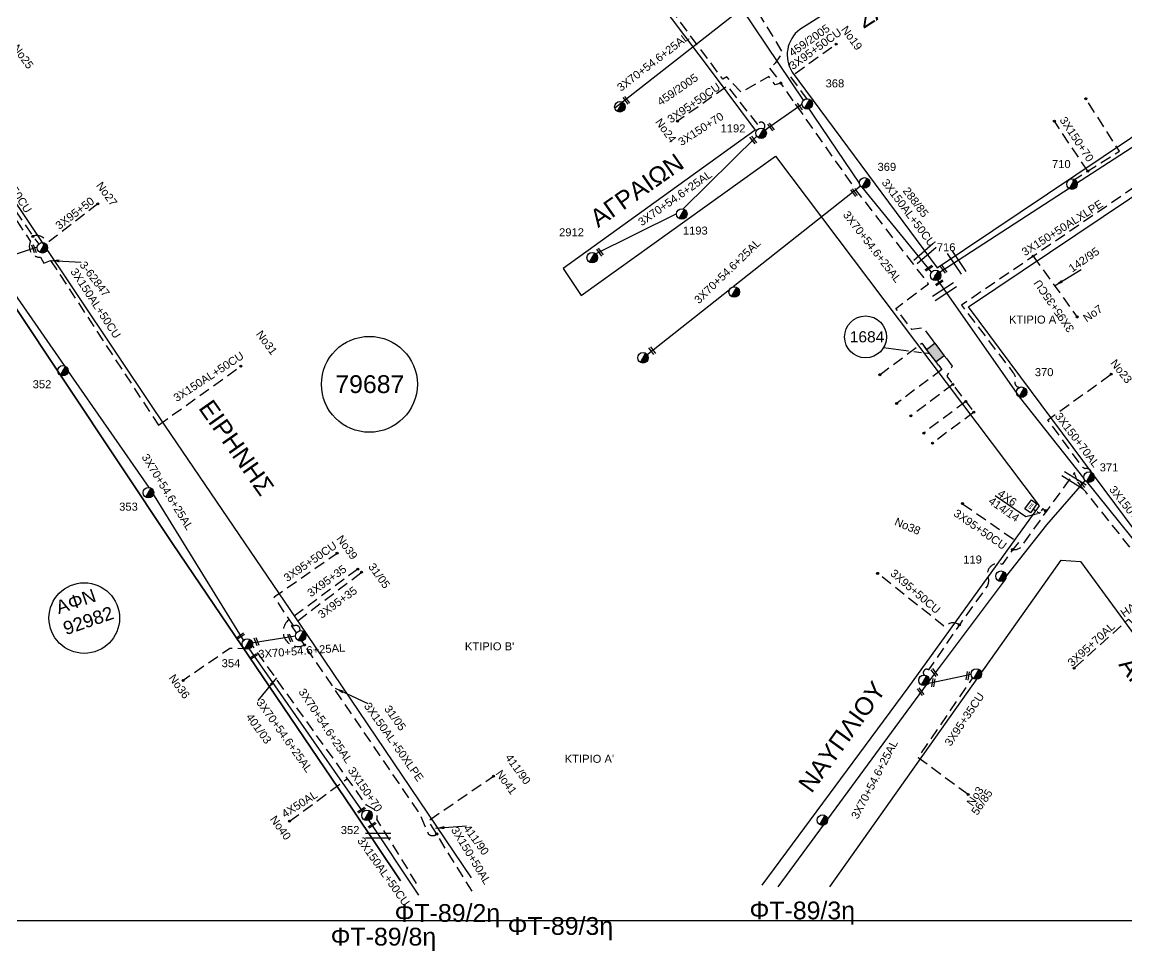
# Model space of a CAD drawing. Header units: millimetres. Extents: x 5010 to 7184, y -101 to 935.
# Drawn here: x 6385.2 to 6633.6, y -96.5 to 112.3 of the extents above; entities that cross this region are included whole.
import ezdxf
from ezdxf.enums import TextEntityAlignment as Align

# ---------------------------------------------------------------- set-up
doc = ezdxf.new("R2010")
doc.units = ezdxf.units.MM
doc.linetypes.add('DASHED', pattern=[19.05, 12.7, -6.35])
for name, color, linetype in [('Link Box 4 Διευθύνσεων', 7, 'Continuous'), ('Pillar OTE', 7, 'Continuous'), ('Άγνωστα', 7, 'Continuous'), ('Γέφυρες Εναερίου Δικτύου', 7, 'Continuous'), ('Επιγραφές - Σχήματα', 7, 'Continuous'), ('Καλώδια ΧΤ   3x150+50AL', 7, 'DASHED'), ('Καλώδια ΧΤ   3x150+50ALXLPE', 7, 'DASHED'), ('Καλώδια ΧΤ   3x150+70AL', 7, 'DASHED'), ('Καλώδια ΧΤ   3x150AL+50CU', 7, 'DASHED'), ('Καλώδια ΧΤ   3x150AL+50XLPE', 7, 'DASHED'), ('Καλώδια ΧΤ   3x95+35CU', 7, 'DASHED'), ('Καλώδια ΧΤ   3x95+50CU', 7, 'DASHED'), ('Καλώδια ΧΤ   4x50AL', 7, 'DASHED'), ('Μηχανική τομή', 7, 'Continuous'), ('Στύλος ΦΜ', 7, 'Continuous'), ('Στύλος ΦΜ @ 1', 7, 'Continuous'), ('Συνδέσεις', 7, 'Continuous'), ('Συνεστραμμένα ΧΤ   3x70+54.6+25AL', 7, 'SYN_LINE'), ('Τομή', 7, 'Continuous'), ('Υπόβαθρο ΔΕΗ', 7, 'Continuous'), ('Υπόγεια καλώδια Παροχών ΧΤ   4x6', 7, 'DASHED')]:
    doc.layers.add(name, color=color, linetype=linetype)
doc.styles.get("Standard").update_dxf_attribs({"font": 'arial.ttf'})
doc.linetypes.add('SYN_LINE', pattern='A,0.5,-0.0001,["/\\/\\/\\/",Standard,S=0.1,R=0,X=0,Y=-0.05],-0.25', length=0.7501)
doc.dimstyles.new('ISO-25', dxfattribs={"dimtxt": 2.5, "dimasz": 2.5, "dimexe": 1.25, "dimexo": 0.625, "dimtad": 1, "dimtxsty": 'Standard', "dimcen": 2.5, "dimaunit": 2, "dimazin": 0, "dimtfac": 1, "dimtmove": 0, "dimatfit": 3, "dimfxl": 1, "dimarcsym": 0})

# ---------------------------------------------------------------- blocks, each defined once
blk = doc.blocks.new('ΥΠΑΡΧΩΝ ΤΣΙΜΕΝΤΕΝΙΟΣ ΣΤΥΛΟΣ')
at = {"layer": 'Στύλος ΦΜ'}
blk.add_hatch(color=256, dxfattribs=at).paths.add_polyline_path([(-1.29, -2.28, 0.574793), (2.62, 0, 0.268822), (1.3, 2.27)])
blk.add_line((-1.29, -2.28), (1.3, 2.27), dxfattribs=at)
blk.add_circle((0, 0), 2.62, dxfattribs=at)
at = {"layer": 'Στύλος ΦΜ', "flags": 4}
for tag, p in [('ΑΡΙΘΜΟΣ', (-4.68, 8.05)), ('ΤΥΠΟΣ', (-4.91, 3.03))]:
    blk.add_attdef(tag, p, '', height=4, dxfattribs=at)
blk = doc.blocks.new('ΤΟΜΗ')
at = {"layer": 'Τομή', "ltscale": 40}
for p, q in [((-5.68, 0), (5.68, 0)), ((5.68, -2.33), (-5.68, -2.33))]:
    blk.add_line(p, q, dxfattribs=at)
blk = doc.blocks.new('ΜΗΧΑΝΙΚΗ ΤΟΜΗ')
at = {"layer": 'Μηχανική τομή', "ltscale": 40}
for p, q in [((-1.89, 0.78), (1.89, 0.78)), ((1.89, 0), (-1.89, 0))]:
    blk.add_line(p, q, dxfattribs=at)
blk = doc.blocks.new('_ΣΥΝΔΕΣΗ')
at = {"layer": 'Συνδέσεις', "linetype": 'SYN_LINE', "ltscale": 40}
blk.add_hatch(color=256, dxfattribs=at).paths.add_polyline_path([(0.5, -0.01, 1), (-0.5, -0.01, 1)])
at = {"layer": 'Συνδέσεις'}
blk.add_circle((0, -0.01), 0.5, dxfattribs=at)
blk = doc.blocks.new('PILLAR ΟΤΕ')
at = {"layer": 'Pillar OTE', "ltscale": 40}
blk.add_lwpolyline([(-3.31, 2.02), (3.39, 2.02), (3.39, -1.99), (-3.31, -1.99)], close=True, dxfattribs=at)
at = {"layer": 'Pillar OTE', "insert": (-1.81, 0.71), "char_height": 1.3575, "width": 109.961, "attachment_point": 1}
blk.add_mtext('{\\fArial|b1|i0|c161|p34;OTE}', dxfattribs=at)
blk = doc.blocks.new('LINK BOX 4 ΑΝΑΧΩΡΗΣΕΩΝ')
at = {"layer": 'Link Box 4 Διευθύνσεων', "ltscale": 40}
blk.add_hatch(color=256, dxfattribs=at).paths.add_polyline_path([(-3.54, 0), (-3.54, -4.67), (3.54, -4.67), (3.54, 0)])
for p, q in [((-3.54, 0), (-5.33, 0)), ((5.33, 0), (3.54, 0)), ((-3.54, -4.67), (-5.33, -4.67)), ((5.33, -4.67), (3.54, -4.67))]:
    blk.add_line(p, q, dxfattribs=at)
blk.add_lwpolyline([(-3.54, -4.67), (-3.54, 0), (3.54, 0), (3.54, -4.67)], close=True, dxfattribs=at)

msp = doc.modelspace()

# ---------------------------------------------------------------- hatches: boundary and pattern name
at = {"layer": 'Pillar OTE', "ltscale": 40}
h = msp.add_hatch(color=256, dxfattribs=at)
h.dxf.hatch_style = 1
h.paths.add_polyline_path([(6615.67, 2.61), (6614.91, 2.75), (6615.29, 2.07)])

# ---------------------------------------------------------------- linework, layer by layer
msp.add_lwpolyline([(6615.29, 2.07), (6614.91, 2.75), (6615.67, 2.61), (6615.29, 2.07)], dxfattribs=at)
at = {"layer": 'Άγνωστα', "color": 27, "linetype": 'DASHED', "ltscale": 0.2}
for points in [[(6591.19, 35.17), (6591.93, 34.18), (6581.79, 26.57)], [(6594.44, 30.84), (6585.16, 23.88)], [(6597.32, 26.99), (6588.04, 20.03)], [(6599.13, 24.58), (6589.85, 17.62)]]:
    msp.add_lwpolyline(points, dxfattribs=at)
at = {"layer": 'Άγνωστα'}
msp.add_circle((6399.16, -21.69), 7.93, dxfattribs=at)
at = {"layer": 'Γέφυρες Εναερίου Δικτύου', "color": 173, "linetype": 'DASHED', "ltscale": 0.2, "flags": 128}
msp.add_lwpolyline([(6621.29, 76.57), (6631.87, 83.26), (6624.34, 95.06)], dxfattribs=at)
at = {"layer": 'Γέφυρες Εναερίου Δικτύου', "color": 6, "linetype": 'DASHED', "ltscale": 0.2, "flags": 128}
msp.add_lwpolyline([(6637.69, -25.73), (6633.92, -21.91), (6621.7, -32.96)], dxfattribs=at)
at = {"layer": 'Γέφυρες Εναερίου Δικτύου', "color": 27, "linetype": 'DASHED', "ltscale": 0.2, "flags": 128}
msp.add_lwpolyline([(6436.24, -28.63), (6431.92, -28.5), (6421.4, -35.74)], dxfattribs=at)
at = {"layer": 'Επιγραφές - Σχήματα'}
msp.add_lwpolyline([(5045.81, 913.83), (7035.6, 913.83), (7035.6, -89.73), (5045.81, -89.73)], close=True, dxfattribs=at)
at = {"layer": 'Επιγραφές - Σχήματα', "color": 151, "linetype": 'DASHED', "ltscale": 0.2}
for points in [[(6361.94, 98.85), (6367.69, 90.13), (6369.05, 89.72), (6387.09, 62.99)], [(6389.35, 59.42), (6390.1, 58.11), (6391.58, 58.71), (6415.85, 21.67), (6434.35, 34.93)]]:
    msp.add_lwpolyline(points, dxfattribs=at)
at = {"layer": 'Επιγραφές - Σχήματα', "linetype": 'Continuous', "ltscale": 0.2}
for centre, radius in [((6574.8, 41.51), 4.71), ((6463.27, 30.86), 10.78)]:
    msp.add_circle(centre, radius, dxfattribs=at)
at = {"layer": 'Επιγραφές - Σχήματα', "color": 151, "linetype": 'DASHED', "ltscale": 0.2}
msp.add_arc((6389.25, 61.86), 2.44, 152.3319, 272.2897, dxfattribs=at)
at = {"layer": 'Καλώδια ΧΤ   3x150+50AL', "color": 2, "ltscale": 0.2, "flags": 128}
msp.add_lwpolyline([(6486.33, -83.11), (6476.53, -67.22), (6491.14, -57.24)], dxfattribs=at)
at = {"layer": 'Καλώδια ΧΤ   3x150+50ALXLPE', "color": 85, "linetype": 'DASHED', "ltscale": 0.2, "flags": 128}
msp.add_lwpolyline([(6647.2, 63.84), (6637.78, 76.9), (6596.37, 48.64), (6607.93, 33.55, -0.118282), (6608.6, 32.06, 0.616331), (6609.43, 30.17, 2.817309)], format="xyb", dxfattribs=at)
at = {"layer": 'Καλώδια ΧΤ   3x150+70AL', "color": 173, "linetype": 'DASHED', "ltscale": 0.2, "flags": 128}
msp.add_lwpolyline([(6624.77, 78.77), (6617.25, 89.99)], dxfattribs=at)
at = {"layer": 'Καλώδια ΧΤ   3x150+70AL', "color": 85, "linetype": 'DASHED', "ltscale": 0.2, "flags": 128}
msp.add_lwpolyline([(6625.63, 11.01, 0.396857), (6624.15, 11.89, -0.163602), (6623.53, 12.35), (6615.8, 22.85), (6630.02, 33.17)], format="xyb", dxfattribs=at)
at = {"layer": 'Καλώδια ΧΤ   3x150+70AL', "color": 30, "linetype": 'DASHED', "ltscale": 0.2, "flags": 128}
msp.add_lwpolyline([(6639, -11.7), (6624.3, 6.67, -0.149535), (6621.78, 11.06), (6610.25, -4.89, -0.381492), (6607.86, -6.31), (6605.5, -9.64, 0.647859), (6602.31, -12.47, -0.190224), (6602.18, -14.43), (6595.89, -23.21), (6588.99, -33.34)], format="xyb", dxfattribs=at)
msp.add_lwpolyline([(6610.17, -3.4), (6610.17, -3.4)], close=True, dxfattribs=at)
at = {"layer": 'Καλώδια ΧΤ   3x150+70AL', "color": 30, "linetype": 'DASHED', "ltscale": 0.2}
msp.add_arc((6588.54, -33.95), 0.762, 53.5037, 227.0714, dxfattribs=at)
at = {"layer": 'Καλώδια ΧΤ   3x150AL+50CU', "color": 27, "linetype": 'DASHED', "ltscale": 0.2, "flags": 128}
for points in [[(6578.62, 132.99), (6551.14, 116.62), (6550.52, 114.65), (6556.13, 105.46), (6554.52, 103.03), (6553.17, 102), (6555.78, 98.55), (6554.47, 98.16), (6553.04, 100.05), (6546.85, 96.53), (6543.59, 99.98), (6542.73, 99.44), (6512.84, 139.67)], [(6589.85, 40.83), (6587.81, 43.56), (6585.18, 43.18), (6581.61, 47.93), (6588.96, 53.46), (6572.65, 74.59), (6555.78, 98.55)], [(6578.03, 33.03), (6587.48, 40.12), (6588.53, 38.72)], [(6593.05, 36.57), (6594.27, 34.95), (6593.07, 32.66), (6599.13, 24.58)]]:
    msp.add_lwpolyline(points, dxfattribs=at)
at = {"layer": 'Καλώδια ΧΤ   3x150AL+50CU', "color": 85, "linetype": 'DASHED', "ltscale": 0.2, "flags": 128}
msp.add_lwpolyline([(6366.98, 94.39, 0.513209), (6368.35, 91.42, -0.209633), (6369.88, 90.36), (6387.59, 64.13), (6388.93, 62.4)], format="xyb", dxfattribs=at)
at = {"layer": 'Καλώδια ΧΤ   3x150AL+50XLPE', "color": 2, "linetype": 'DASHED', "ltscale": 0.2, "flags": 128}
msp.add_lwpolyline([(6446.84, -25.03), (6445.72, -23.39), (6461.5, -11.39)], dxfattribs=at)
msp.add_lwpolyline([(6478.39, -70.23, -0.501172), (6476.52, -70.18), (6474.56, -65.59), (6447.58, -26.11)], format="xyb", dxfattribs=at)
at = {"layer": 'Καλώδια ΧΤ   3x95+35CU', "color": 85, "linetype": 'DASHED', "ltscale": 0.2, "flags": 128}
msp.add_lwpolyline([(6612.51, 59.66), (6622.36, 45.99)], dxfattribs=at)
at = {"layer": 'Καλώδια ΧΤ   3x95+35CU', "color": 2, "linetype": 'DASHED', "ltscale": 0.2, "flags": 128}
msp.add_lwpolyline([(6460.64, -10.68), (6444.89, -22.33, 0.85544), (6448.69, -27.73, 3.065643)], format="xyb", dxfattribs=at)
at = {"layer": 'Καλώδια ΧΤ   3x95+35CU', "color": 30, "linetype": 'DASHED', "ltscale": 0.2, "flags": 128}
msp.add_lwpolyline([(6597.84, -61.34), (6586.65, -53.09), (6598.91, -35.13)], dxfattribs=at)
at = {"layer": 'Καλώδια ΧΤ   3x95+50CU', "color": 30, "linetype": 'DASHED', "ltscale": 0.2, "flags": 128}
for points in [[(6561.74, 94.87), (6557.98, 100.01), (6568.17, 107.34)], [(6550.57, 89.28), (6543.76, 97.9), (6532.55, 90.04)], [(6596.6, 4.03), (6609.21, -4.73), (6607.86, -6.31)]]:
    msp.add_lwpolyline(points, dxfattribs=at)
at = {"layer": 'Καλώδια ΧΤ   3x95+50CU', "color": 85, "linetype": 'DASHED', "ltscale": 0.2, "flags": 128}
msp.add_lwpolyline([(6402.23, 71.41), (6391.25, 62.93), (6389.72, 63.94, 0.253096), (6387.59, 64.13)], format="xyb", dxfattribs=at)
at = {"layer": 'Καλώδια ΧΤ   3x95+50CU', "color": 27, "linetype": 'DASHED', "ltscale": 0.2, "flags": 128}
msp.add_lwpolyline([(6446.24, -23.5), (6441.86, -16.93), (6455.99, -7.11)], dxfattribs=at)
at = {"layer": 'Καλώδια ΧΤ   3x95+50CU', "color": 30, "linetype": 'DASHED', "ltscale": 0.2, "flags": 128}
msp.add_lwpolyline([(6595.89, -23.21, 0.366992), (6592.54, -23.6), (6577.52, -11.63)], format="xyb", dxfattribs=at)
at = {"layer": 'Καλώδια ΧΤ   3x95+50CU', "color": 30, "linetype": 'DASHED', "ltscale": 0.2}
msp.add_arc((6551.34, 88.94), 0.849, 312.9993, 156.0107, dxfattribs=at)
at = {"layer": 'Καλώδια ΧΤ   3x95+50CU', "color": 27, "linetype": 'DASHED', "ltscale": 0.2}
msp.add_arc((6446.75, -24.26), 0.915, 343.347, 124.2207, dxfattribs=at)
at = {"layer": 'Καλώδια ΧΤ   4x50AL', "color": 27, "ltscale": 0.2, "flags": 128}
msp.add_lwpolyline([(6445.33, -67.32), (6458.34, -57.76)], dxfattribs=at)
at = {"layer": 'Συνεστραμμένα ΧΤ   3x70+54.6+25AL', "color": 30, "linetype": 'SYN_LINE', "ltscale": 20, "flags": 128}
for points in [[(6546.29, 114.77), (6518.46, 92.97)], [(6560.84, 94.72), (6546.98, 115.31)], [(6560.51, 93.74), (6552.03, 87.87)], [(6573.41, 76.05), (6561.55, 93.66)], [(6550.33, 86.68), (6533.79, 70.29)], [(6573.67, 75.4), (6545.03, 52.76)], [(6589.63, 56.06), (6574.03, 75.18)], [(6532.33, 69.2), (6513.74, 60)], [(6544.23, 52.12), (6525.63, 37.43)], [(6624.05, 9.11), (6615.48, -0.7), (6605.43, -13.45)], [(6606.16, -13.03), (6588.68, -36.41)]]:
    msp.add_lwpolyline(points, dxfattribs=at)
at = {"layer": 'Συνεστραμμένα ΧΤ   3x70+54.6+25AL', "color": 173, "linetype": 'SYN_LINE', "ltscale": 20, "flags": 128}
for points in [[(6640.67, 87.95), (6620.73, 75.01)], [(6620.56, 74.9), (6590.29, 55.25)]]:
    msp.add_lwpolyline(points, dxfattribs=at)
at = {"layer": 'Συνεστραμμένα ΧΤ   3x70+54.6+25AL', "color": 85, "linetype": 'SYN_LINE', "ltscale": 10, "flags": 128}
msp.add_lwpolyline([(6388.58, 61.68), (6379.27, 58.59)], dxfattribs=at)
at = {"layer": 'Συνεστραμμένα ΧΤ   3x70+54.6+25AL', "color": 27, "ltscale": 20, "flags": 128}
for points in [[(6378.83, 57.82), (6394.63, 35.07)], [(6395.54, 33.76), (6413.65, 7.69)], [(6413.99, 7.19), (6414.29, 6.77), (6435, -26.86)], [(6435.65, -27.8), (6461.81, -65.28)], [(6462.54, -66.34), (6462.83, -66.75)]]:
    msp.add_lwpolyline(points, dxfattribs=at)
at = {"layer": 'Συνεστραμμένα ΧΤ   3x70+54.6+25AL', "color": 85, "linetype": 'SYN_LINE', "ltscale": 20, "flags": 128}
for points in [[(6590.29, 55.25), (6609.3, 28.06)], [(6609.3, 28.06), (6623.9, 9.68)], [(6624.47, 8.98), (6642.09, -12.85)], [(6462.83, -66.75), (6474.29, -83.94)]]:
    msp.add_lwpolyline(points, dxfattribs=at)
at = {"layer": 'Συνεστραμμένα ΧΤ   3x70+54.6+25AL', "color": 27, "ltscale": 10, "flags": 128}
msp.add_lwpolyline([(6446.65, -25.76), (6435.82, -27.51)], dxfattribs=at)
msp.add_lwpolyline([(6446.65, -25.76), (6435.82, -27.51)], dxfattribs=at)
at = {"layer": 'Συνεστραμμένα ΧΤ   3x70+54.6+25AL', "color": 27, "linetype": 'DASHED', "ltscale": 0.2, "flags": 128}
msp.add_lwpolyline([(6473.88, -81.32), (6464.93, -66.89, 0.338139), (6464.13, -64.55), (6462.61, -63.74), (6436.66, -27.38)], format="xyb", dxfattribs=at)
at = {"layer": 'Συνεστραμμένα ΧΤ   3x70+54.6+25AL', "color": 30, "linetype": 'SYN_LINE', "ltscale": 10, "flags": 128}
msp.add_lwpolyline([(6588.68, -36.41), (6598.53, -34.31)], dxfattribs=at)
at = {"layer": 'Συνεστραμμένα ΧΤ   3x70+54.6+25AL', "color": 2, "linetype": 'SYN_LINE', "ltscale": 20, "flags": 128}
for points in [[(6588.68, -36.41), (6566.26, -66.91)], [(6565.27, -68.26), (6555.11, -82.08)]]:
    msp.add_lwpolyline(points, dxfattribs=at)
at = {"layer": 'Υπόβαθρο ΔΕΗ', "flags": 128}
for points in [[(6486.2, -80.08), (6449.31, -25.35), (6414.91, 25.23), (6371.44, 90.07), (6333.92, 144.79), (6402.96, 183.51), (6454.91, 222.06), (6486.21, 173.46), (6432.9, 133.84)], [(6486.2, -80.08), (6449.31, -25.35), (6414.91, 25.23), (6371.44, 90.07), (6333.92, 144.79), (6402.96, 183.51), (6454.91, 222.06), (6486.21, 173.46), (6432.9, 133.84)], [(6597.98, 48.31), (6676.5, 100.94), (6753.05, 150.22), (6820.79, 194.98), (6867.13, 131.25), (6770.25, 74.33), (6712.47, 39.71), (6637.8, -5.28), (6597.98, 48.31)], [(6597.98, 48.31), (6676.5, 100.94), (6753.05, 150.22), (6820.79, 194.98), (6867.13, 131.25), (6770.25, 74.33), (6712.47, 39.71), (6637.8, -5.28), (6597.98, 48.31)], [(6437.83, 126.5), (6491.22, 166.04), (6540.31, 100.98), (6549.99, 88), (6506.8, 56.92), (6510.86, 50.79), (6554.57, 82.13), (6613.86, 3.51), (6584.31, -37.38), (6551.47, -81.75)], [(6437.83, 126.5), (6491.22, 166.04), (6540.31, 100.98), (6549.99, 88), (6506.8, 56.92), (6510.86, 50.79), (6554.57, 82.13), (6613.86, 3.51), (6584.31, -37.38), (6551.47, -81.75)], [(6367.67, -81.81), (6341.67, -56.69), (6322.66, -35.02), (6324.66, 50.82), (6325.53, 92.58), (6325.53, 92.58), (6311.55, 130.7), (6312.56, 131.16), (6322.93, 135.82), (6347.31, 100.89), (6382.92, 49.29), (6418.97, -4.91), (6459.5, -64.63), (6470.22, -80.77), (6459.5, -64.63), (6418.97, -4.91), (6382.92, 49.29), (6347.31, 100.89), (6322.93, 135.82), (6311.55, 130.7)], [(6578.87, 39.15), (6584.47, 38.41)], [(6585.64, 38.26), (6587.38, 38.03)], [(6588.29, 37.91), (6589.22, 37.79)], [(6610.81, 1.09), (6603.91, 5.82)], [(6566.76, -82.09), (6618.8, -8.64), (6623.12, -8.98), (6673.93, -78.29)], [(6566.76, -82.09), (6618.8, -8.64), (6623.12, -8.98), (6673.93, -78.29)]]:
    msp.add_lwpolyline(points, dxfattribs=at)
msp.add_lwpolyline([(6622.93, 150.47), (6560.03, 110.63, 0.391239), (6558.33, 101.01), (6590.93, 57.06), (6665.53, 107.13), (6692.8, 124.41, 0.510923), (6694.65, 129.15), (6675.54, 159.3, 0.250103), (6667.25, 159.44, -0.011728), (6641.11, 145.46, 0.474115), (6622.93, 150.47, 4.058174)], format="xyb", dxfattribs=at)
msp.add_lwpolyline([(6622.93, 150.47), (6560.03, 110.63, 0.391239), (6558.33, 101.01), (6590.93, 57.06), (6665.53, 107.13), (6692.8, 124.41, 0.510923), (6694.65, 129.15), (6675.54, 159.3, 0.250103), (6667.25, 159.44, -0.011728), (6641.11, 145.46, 0.474115), (6622.93, 150.47, 4.058174)], format="xyb", dxfattribs=at)
at = {"layer": 'Υπόγεια καλώδια Παροχών ΧΤ   4x6', "color": 30, "linetype": 'DASHED', "ltscale": 0.05}
msp.add_lwpolyline([(6614.91, 2.75), (6614.67, 2.92), (6613.86, 1.81), (6612.46, 2.82)], dxfattribs=at)

# ---------------------------------------------------------------- block references
at = {"layer": 'Link Box 4 Διευθύνσεων', "xscale": 0.5000000000001237, "yscale": 0.5000000000001237, "zscale": 0.5000000000001237, "rotation": 306.9}
msp.add_blockref('LINK BOX 4 ΑΝΑΧΩΡΗΣΕΩΝ', (6591.45, 38.7), dxfattribs=at)
at = {"layer": 'Pillar OTE', "xscale": 0.375, "yscale": 0.375, "zscale": 0.375, "rotation": 54.26648255080553}
msp.add_blockref('PILLAR ΟΤΕ', (6611.97, 3.42), dxfattribs=at)
at = {"layer": 'Μηχανική τομή'}
for p, xscale, yscale, zscale, rotation in [((6521.2, 94.83), 0.4999999999997174, 0.4999999999997174, 0.4999999999997174, 126.3420224381567), ((6559.96, 93.34), 0.4999999999998506, 0.4999999999998506, 0.4999999999998506, 126.7955691424264), ((6553.68, 88.82), 0.4999999999998506, 0.4999999999998506, 0.4999999999998506, 126.7955691424264), ((6549.7, 85.88), 0.4999999999998506, 0.4999999999998506, 0.4999999999998506, 126.7955691424264), ((6572.36, 74.07), 0.4999999999998506, 0.4999999999998506, 0.4999999999998506, 126.7955691424264), ((6387.67, 61.27), 0.5000000000003259, 0.5000000000003259, 0.5000000000003259, 290.3195169934555), ((6515.27, 60.69), 0.4999999999998506, 0.4999999999998506, 0.4999999999998506, 126.7955691424264), ((6588.94, 57.13), 0.4999999999997703, 0.4999999999997703, 0.4999999999997703, 213.6143585058849), ((6592.53, 56.81), 0.4999999999998506, 0.4999999999998506, 0.4999999999998506, 126.7955691424264), ((6591.28, 53.83), 0.4999999999997703, 0.4999999999997703, 0.4999999999997703, 213.6143585058849), ((6526.99, 38.55), 0.4999999999998506, 0.4999999999998506, 0.4999999999998506, 126.7955691424264), ((6623.43, 8.44), 0.4999999999998506, 0.4999999999998506, 0.4999999999998506, 126.7955691424264), ((6434.17, -25.56), 0.5000000000004644, 0.5000000000004644, 0.5000000000004644, 214.1253965159974), ((6437.72, -27.07), 0.5000000000005458, 0.5000000000005458, 0.5000000000005458, 291.4859040435824), ((6445.24, -26.24), 0.5000000000005458, 0.5000000000005458, 0.5000000000005458, 291.4859040435824), ((6437.1, -30.15), 0.5000000000004644, 0.5000000000004644, 0.5000000000004644, 214.1253965159974), ((6590.42, -33.81), 0.4999999999998506, 0.4999999999998506, 0.4999999999998506, 126.7955691424264), ((6597.98, -34.68), 0.5000000000000059, 0.5000000000000059, 0.5000000000000059, 80.72842557610335), ((6590.21, -36.24), 0.5000000000000059, 0.5000000000000059, 0.5000000000000059, 80.72842557610335), ((6587.35, -38.11), 0.4999999999998506, 0.4999999999998506, 0.4999999999998506, 126.7955691424264), ((6461.37, -64.69), 0.5000000000004644, 0.5000000000004644, 0.5000000000004644, 214.1253965159974), ((6463.8, -68.09), 0.5000000000004644, 0.5000000000004644, 0.5000000000004644, 214.1253965159974)]:
    msp.add_blockref('ΜΗΧΑΝΙΚΗ ΤΟΜΗ', p, dxfattribs=dict(at, xscale=xscale, yscale=yscale, zscale=zscale, rotation=rotation))
at = {"layer": 'Στύλος ΦΜ @ 1', "ltscale": 40}
ref = msp.add_blockref('ΥΠΑΡΧΩΝ ΤΣΙΜΕΝΤΕΝΙΟΣ ΣΤΥΛΟΣ', (6561.68, 93.89), dxfattribs=dict(at, xscale=0.4499999999998181, yscale=0.4499999999998181, zscale=0.4499999999998181))
ref.add_attrib('ΤΥΠΟΣ', '368', (6565.82, 97.61), dxfattribs={"layer": 'Στύλος ΦΜ', "height": 1.8, "flags": 4})
ref = msp.add_blockref('ΥΠΑΡΧΩΝ ΤΣΙΜΕΝΤΕΝΙΟΣ ΣΤΥΛΟΣ', (6561.68, 93.89), dxfattribs=dict(at, xscale=0.4499999999998181, yscale=0.4499999999998181, zscale=0.4499999999998181))
ref.add_attrib('ΤΥΠΟΣ', '368', (6565.82, 97.61), dxfattribs={"layer": 'Στύλος ΦΜ', "height": 1.8, "flags": 4})
at = {"layer": 'Στύλος ΦΜ @ 1', "ltscale": 40, "xscale": 0.4499999999998181, "yscale": 0.4499999999998181, "zscale": 0.4499999999998181}
for p in [(6519.57, 93.24), (6519.57, 93.24), (6389.75, 61.55), (6389.75, 61.55), (6545.28, 51.61), (6545.28, 51.61), (6524.78, 36.82), (6524.78, 36.82), (6447.83, -25.68), (6447.83, -25.68), (6587.94, -35.69), (6587.94, -35.69), (6599.71, -34.26), (6599.71, -34.26), (6565.1, -67.1), (6565.1, -67.1)]:
    msp.add_blockref('ΥΠΑΡΧΩΝ ΤΣΙΜΕΝΤΕΝΙΟΣ ΣΤΥΛΟΣ', p, dxfattribs=at)
at = {"layer": 'Στύλος ΦΜ @ 1', "ltscale": 40}
ref = msp.add_blockref('ΥΠΑΡΧΩΝ ΤΣΙΜΕΝΤΕΝΙΟΣ ΣΤΥΛΟΣ', (6551.33, 87.3), dxfattribs=dict(at, xscale=0.4499999999998181, yscale=0.4499999999998181, zscale=0.4499999999998181))
ref.add_attrib('ΤΥΠΟΣ', '1192', (6542.2, 87.49), dxfattribs={"layer": 'Στύλος ΦΜ', "height": 1.8, "flags": 4})
ref = msp.add_blockref('ΥΠΑΡΧΩΝ ΤΣΙΜΕΝΤΕΝΙΟΣ ΣΤΥΛΟΣ', (6551.33, 87.3), dxfattribs=dict(at, xscale=0.4499999999998181, yscale=0.4499999999998181, zscale=0.4499999999998181))
ref.add_attrib('ΤΥΠΟΣ', '1192', (6542.2, 87.49), dxfattribs={"layer": 'Στύλος ΦΜ', "height": 1.8, "flags": 4})
ref = msp.add_blockref('ΥΠΑΡΧΩΝ ΤΣΙΜΕΝΤΕΝΙΟΣ ΣΤΥΛΟΣ', (6574.58, 76.15), dxfattribs=dict(at, xscale=0.4499999999998181, yscale=0.4499999999998181, zscale=0.4499999999998181))
ref.add_attrib('ΤΥΠΟΣ', '369', (6577.49, 78.85), dxfattribs={"layer": 'Στύλος ΦΜ', "height": 1.8, "flags": 4})
ref = msp.add_blockref('ΥΠΑΡΧΩΝ ΤΣΙΜΕΝΤΕΝΙΟΣ ΣΤΥΛΟΣ', (6621.22, 75.87), dxfattribs=dict(at, xscale=0.4499999999998181, yscale=0.4499999999998181, zscale=0.4499999999998181))
ref.add_attrib('ΤΥΠΟΣ', '710', (6616.71, 79.47), dxfattribs={"layer": 'Στύλος ΦΜ', "height": 1.8, "flags": 4})
ref = msp.add_blockref('ΥΠΑΡΧΩΝ ΤΣΙΜΕΝΤΕΝΙΟΣ ΣΤΥΛΟΣ', (6621.22, 75.87), dxfattribs=dict(at, xscale=0.4499999999998181, yscale=0.4499999999998181, zscale=0.4499999999998181))
ref.add_attrib('ΤΥΠΟΣ', '710', (6616.71, 79.47), dxfattribs={"layer": 'Στύλος ΦΜ', "height": 1.8, "flags": 4})
ref = msp.add_blockref('ΥΠΑΡΧΩΝ ΤΣΙΜΕΝΤΕΝΙΟΣ ΣΤΥΛΟΣ', (6533.5, 69.15), dxfattribs=dict(at, xscale=0.4499999999998181, yscale=0.4499999999998181, zscale=0.4499999999998181))
ref.add_attrib('ΤΥΠΟΣ', '1193', (6533.73, 64.52), dxfattribs={"layer": 'Στύλος ΦΜ', "height": 1.8, "flags": 4})
ref = msp.add_blockref('ΥΠΑΡΧΩΝ ΤΣΙΜΕΝΤΕΝΙΟΣ ΣΤΥΛΟΣ', (6513.35, 59.33), dxfattribs=dict(at, xscale=0.4499999999998181, yscale=0.4499999999998181, zscale=0.4499999999998181))
ref.add_attrib('ΤΥΠΟΣ', '2912', (6505.9, 64.14), dxfattribs={"layer": 'Στύλος ΦΜ', "height": 1.8, "flags": 4})
ref = msp.add_blockref('ΥΠΑΡΧΩΝ ΤΣΙΜΕΝΤΕΝΙΟΣ ΣΤΥΛΟΣ', (6513.35, 59.33), dxfattribs=dict(at, xscale=0.4499999999998181, yscale=0.4499999999998181, zscale=0.4499999999998181))
ref.add_attrib('ΤΥΠΟΣ', '2912', (6505.9, 64.14), dxfattribs={"layer": 'Στύλος ΦΜ', "height": 1.8, "flags": 4})
ref = msp.add_blockref('ΥΠΑΡΧΩΝ ΤΣΙΜΕΝΤΕΝΙΟΣ ΣΤΥΛΟΣ', (6590.57, 55.35), dxfattribs=dict(at, xscale=0.4499999999998181, yscale=0.4499999999998181, zscale=0.4499999999998181))
ref.add_attrib('ΤΥΠΟΣ', '716', (6590.82, 60.77), dxfattribs={"layer": 'Στύλος ΦΜ', "height": 1.8, "flags": 4})
ref = msp.add_blockref('ΥΠΑΡΧΩΝ ΤΣΙΜΕΝΤΕΝΙΟΣ ΣΤΥΛΟΣ', (6590.57, 55.35), dxfattribs=dict(at, xscale=0.4499999999998181, yscale=0.4499999999998181, zscale=0.4499999999998181))
ref.add_attrib('ΤΥΠΟΣ', '716', (6590.82, 60.77), dxfattribs={"layer": 'Στύλος ΦΜ', "height": 1.8, "flags": 4})
ref = msp.add_blockref('ΥΠΑΡΧΩΝ ΤΣΙΜΕΝΤΕΝΙΟΣ ΣΤΥΛΟΣ', (6394.37, 33.92), dxfattribs=dict(at, xscale=0.4499999999998181, yscale=0.4499999999998181, zscale=0.4499999999998181))
ref.add_attrib('ΤΥΠΟΣ', '352', (6387.57, 29.98), dxfattribs={"layer": 'Στύλος ΦΜ', "height": 1.8, "flags": 4})
ref = msp.add_blockref('ΥΠΑΡΧΩΝ ΤΣΙΜΕΝΤΕΝΙΟΣ ΣΤΥΛΟΣ', (6609.88, 29.08), dxfattribs=dict(at, xscale=0.4499999999998181, yscale=0.4499999999998181, zscale=0.4499999999998181))
ref.add_attrib('ΤΥΠΟΣ', '370', (6612.85, 32.7), dxfattribs={"layer": 'Στύλος ΦΜ', "height": 1.8, "flags": 4})
ref = msp.add_blockref('ΥΠΑΡΧΩΝ ΤΣΙΜΕΝΤΕΝΙΟΣ ΣΤΥΛΟΣ', (6625.04, 9.99), dxfattribs=dict(at, xscale=0.4499999999998181, yscale=0.4499999999998181, zscale=0.4499999999998181))
ref.add_attrib('ΤΥΠΟΣ', '371', (6627.44, 11.29), dxfattribs={"layer": 'Στύλος ΦΜ', "height": 1.8, "flags": 4})
ref = msp.add_blockref('ΥΠΑΡΧΩΝ ΤΣΙΜΕΝΤΕΝΙΟΣ ΣΤΥΛΟΣ', (6625.04, 9.99), dxfattribs=dict(at, xscale=0.4499999999998181, yscale=0.4499999999998181, zscale=0.4499999999998181))
ref.add_attrib('ΤΥΠΟΣ', '371', (6627.44, 11.29), dxfattribs={"layer": 'Στύλος ΦΜ', "height": 1.8, "flags": 4})
ref = msp.add_blockref('ΥΠΑΡΧΩΝ ΤΣΙΜΕΝΤΕΝΙΟΣ ΣΤΥΛΟΣ', (6413.6, 6.51), dxfattribs=dict(at, xscale=0.4499999999998181, yscale=0.4499999999998181, zscale=0.4499999999998181))
ref.add_attrib('ΤΥΠΟΣ', '353', (6407.01, 2.46), dxfattribs={"layer": 'Στύλος ΦΜ', "height": 1.8, "flags": 4})
ref = msp.add_blockref('ΥΠΑΡΧΩΝ ΤΣΙΜΕΝΤΕΝΙΟΣ ΣΤΥΛΟΣ', (6413.6, 6.51), dxfattribs=dict(at, xscale=0.4499999999998181, yscale=0.4499999999998181, zscale=0.4499999999998181))
ref.add_attrib('ΤΥΠΟΣ', '353', (6407.01, 2.46), dxfattribs={"layer": 'Στύλος ΦΜ', "height": 1.8, "flags": 4})
ref = msp.add_blockref('ΥΠΑΡΧΩΝ ΤΣΙΜΕΝΤΕΝΙΟΣ ΣΤΥΛΟΣ', (6605.25, -12.28), dxfattribs=dict(at, xscale=0.4499999999998181, yscale=0.4499999999998181, zscale=0.4499999999998181))
ref.add_attrib('ΤΥΠΟΣ', '119', (6596.75, -9.42), dxfattribs={"layer": 'Στύλος ΦΜ', "height": 1.8, "flags": 4})
ref = msp.add_blockref('ΥΠΑΡΧΩΝ ΤΣΙΜΕΝΤΕΝΙΟΣ ΣΤΥΛΟΣ', (6605.25, -12.28), dxfattribs=dict(at, xscale=0.4499999999998181, yscale=0.4499999999998181, zscale=0.4499999999998181))
ref.add_attrib('ΤΥΠΟΣ', '119', (6596.75, -9.42), dxfattribs={"layer": 'Στύλος ΦΜ', "height": 1.8, "flags": 4})
ref = msp.add_blockref('ΥΠΑΡΧΩΝ ΤΣΙΜΕΝΤΕΝΙΟΣ ΣΤΥΛΟΣ', (6435.81, -27.51), dxfattribs=dict(at, xscale=0.4499999999998181, yscale=0.4499999999998181, zscale=0.4499999999998181))
ref.add_attrib('ΤΥΠΟΣ', '354', (6430.05, -32.73), dxfattribs={"layer": 'Στύλος ΦΜ', "height": 1.8, "flags": 4})
ref = msp.add_blockref('ΥΠΑΡΧΩΝ ΤΣΙΜΕΝΤΕΝΙΟΣ ΣΤΥΛΟΣ', (6435.81, -27.51), dxfattribs=dict(at, xscale=0.4499999999998181, yscale=0.4499999999998181, zscale=0.4499999999998181))
ref.add_attrib('ΤΥΠΟΣ', '354', (6430.05, -32.73), dxfattribs={"layer": 'Στύλος ΦΜ', "height": 1.8, "flags": 4})
ref = msp.add_blockref('ΥΠΑΡΧΩΝ ΤΣΙΜΕΝΤΕΝΙΟΣ ΣΤΥΛΟΣ', (6462.72, -66.03), dxfattribs=dict(at, xscale=0.4499999999998181, yscale=0.4499999999998181, zscale=0.4499999999998181))
ref.add_attrib('ΤΥΠΟΣ', '352', (6456.83, -70.24), dxfattribs={"layer": 'Στύλος ΦΜ', "height": 1.8, "flags": 4})
ref = msp.add_blockref('ΥΠΑΡΧΩΝ ΤΣΙΜΕΝΤΕΝΙΟΣ ΣΤΥΛΟΣ', (6462.72, -66.03), dxfattribs=dict(at, xscale=0.4499999999998181, yscale=0.4499999999998181, zscale=0.4499999999998181))
ref.add_attrib('ΤΥΠΟΣ', '352', (6456.83, -70.24), dxfattribs={"layer": 'Στύλος ΦΜ', "height": 1.8, "flags": 4})
at = {"layer": 'Συνδέσεις', "xscale": 0.4500000000000455, "yscale": 0.4500000000000455, "zscale": 0.4500000000000455}
for p in [(6568.17, 107.34), (6555.78, 98.56), (6624.34, 95.07), (6532.55, 90.04), (6617.25, 90), (6624.77, 78.78), (6402.23, 71.41), (6387.59, 64.13), (6612.51, 59.66), (6622.36, 46), (6434.35, 34.94), (6578.03, 33.03), (6630.02, 33.17), (6594.44, 30.84), (6581.79, 26.57), (6597.32, 26.99), (6585, 23.76), (6599.13, 24.58), (6587.88, 19.91), (6589.86, 17.62), (6596.6, 4.04), (6455.99, -7.11), (6607.86, -6.3), (6460.64, -10.67), (6461.5, -11.38), (6577.52, -11.63), (6595.89, -23.21), (6448.69, -27.73), (6621.7, -32.96), (6421.4, -35.74), (6491.14, -57.23), (6597.85, -61.33), (6445.33, -67.32), (6478.39, -70.22)]:
    msp.add_blockref('_ΣΥΝΔΕΣΗ', p, dxfattribs=at)
at = {"layer": 'Τομή'}
for p, xscale, yscale, zscale, rotation in [((6587.76, 60.66), 0.500000000000012, 0.500000000000012, 0.500000000000012, 41.07536564218167), ((6587.76, 60.66), 0.500000000000012, 0.500000000000012, 0.500000000000012, 41.07536564218167), ((6594.79, 57.95), 0.5000000000000325, 0.5000000000000325, 0.5000000000000325, 124.0420596350909), ((6594.79, 57.95), 0.5000000000000325, 0.5000000000000325, 0.5000000000000325, 124.0420596350909), ((6592.22, 52.19), 0.5000000000000132, 0.5000000000000132, 0.5000000000000132, 33.07580329334897), ((6621.95, 9.79), 0.5000000000000075, 0.5000000000000075, 0.5000000000000075, 328.4142807074126), ((6621.95, 9.79), 0.5000000000000075, 0.5000000000000075, 0.5000000000000075, 328.4142807074126)]:
    msp.add_blockref('ΤΟΜΗ', p, dxfattribs=dict(at, xscale=xscale, yscale=yscale, zscale=zscale, rotation=rotation))
at = {"layer": 'Τομή', "xscale": 0.5, "yscale": 0.5, "zscale": 0.5}
msp.add_blockref('ΤΟΜΗ', (6465.23, -70.03), dxfattribs=at)
msp.add_blockref('ΤΟΜΗ', (6465.23, -70.03), dxfattribs=at)

# ---------------------------------------------------------------- texts
at = {"layer": 'Γέφυρες Εναερίου Δικτύου', "ltscale": 0.2}
msp.add_text('3X95+70AL', height=1.8, rotation=42.2091, dxfattribs=at).set_placement((6625.52, -27.6), align=Align.MIDDLE)
at = {"layer": 'Επιγραφές - Σχήματα', "linetype": 'DASHED', "ltscale": 0.2, "attachment_point": 1}
for s, insert, char_height, width, rotation in [('ΣΑΡΑΝΤΑΠΟΡΟΥ', (6572.12, 114.03), 4, 48.5909, 32.9125), ('459/2005', (6557.34, 105.92), 1.8, 10.8079, 35.0075), ('Νο19', (6570.68, 111.67), 1.8, 10.8079, 306.0295), ('Νο25', (6384.38, 107.49), 1.8, 10.8079, 306.0295), ('459/2005', (6527.72, 94.88), 1.8, 10.8079, 34.7849), ('Νο24', (6528.88, 90.87), 1.8, 10.8079, 306.0295), ('ΑΓΡΑΙΩΝ', (6512.39, 69.23), 4, 48.5909, 35.0325), ('Νο27', (6403.2, 76.61), 1.8, 10.8079, 306.0295), ('142/95', (6620.23, 57.43), 1.8, 10.8079, 34.7367), ('3-62847', (6399.43, 58.76), 1.8, 10.8079, 307.3136), ('Νο7', (6623.48, 46.23), 1.8, 10.8079, 34.7367), ('Νο31', (6439.15, 43.2), 1.8, 10.8079, 306.0295), ('Νο23', (6631.16, 36.71), 1.8, 10.8079, 308.1399), ('ΕΙΡΗΝΗΣ', (6427.97, 27.83), 4, 48.5909, 305.1146), ('Νο38', (6581.85, 0.98), 1.8, 10.8079, 336.7801), ('Νο39', (6457.21, -2.82), 1.8, 10.8079, 306.0295), ('31/05', (6464.36, -9.09), 1.8, 10.8079, 306.0295), ('ΗΛ.ΤΑΠΑ', (6631.89, -20.11), 1.8, 10.8079, 34.7367), ('ΑΙΓΑΙΟΥ ΠΕΛΑΓΟΥΣ', (6634.84, -29.85), 4, 80.8161, 305.0325), ('Νο36', (6419.5, -34.1), 1.8, 10.8079, 306.0295), ('ΝΑΥΠΛΙΟΥ', (6559.42, -58.9), 4, 17.2922, 54.124), ('31/05', (6467.95, -41.06), 1.8, 10.8079, 306.0295), ('401/03', (6436.87, -42.89), 1.8, 10.8079, 306.0295), ('411/90', (6495.15, -52.02), 1.8, 10.8079, 306.0295), ('Νο41', (6493.01, -55.61), 1.8, 10.8079, 306.0295), ('Νο3', (6597.38, -63.13), 1.8, 10.8079, 55.5931), ('56/85', (6598.44, -65.15), 1.8, 10.8079, 55.5931), ('Νο40', (6442.27, -65.86), 1.8, 10.8079, 306.0295), ('411/90', (6485.76, -67.9), 1.8, 10.8079, 306.0295)]:
    msp.add_mtext(s, dxfattribs=dict(at, insert=insert, char_height=char_height, width=width, rotation=rotation))
at = {"layer": 'Επιγραφές - Σχήματα', "color": 1, "linetype": 'Continuous', "ltscale": 0.2, "char_height": 1.8, "attachment_point": 1}
for s, insert, width in [("ΚΤΙΡΙΟ Α'", (6607.05, 46.31), 11.4214), ("ΚΤΙΡΙΟ Β'", (6484.73, -27.14), 10.9978), ("ΚΤΙΡΙΟ Α'", (6507.17, -52.42), 10.9978)]:
    msp.add_mtext(s, dxfattribs=dict(at, insert=insert, width=width))
at = {"layer": 'Επιγραφές - Σχήματα', "linetype": 'Continuous', "ltscale": 0.2, "insert": (6571.25, 42.79), "char_height": 2.5, "attachment_point": 1}
msp.add_mtext('1684', dxfattribs=at)
at = {"layer": 'Επιγραφές - Σχήματα', "linetype": 'Continuous', "ltscale": 0.2, "insert": (6455.59, 32.9), "char_height": 4, "width": 13.0794, "attachment_point": 1}
msp.add_mtext('79687', dxfattribs=at)
at = {"layer": 'Επιγραφές - Σχήματα', "insert": (6392.44, -17.99), "char_height": 3, "width": 157.7424, "attachment_point": 1, "rotation": 18.9876}
msp.add_mtext('ΑΦΝ\\P92982', dxfattribs=at)
at = {"layer": 'Επιγραφές - Σχήματα', "linetype": 'DASHED', "ltscale": 0.2, "char_height": 4, "width": 17.2922, "attachment_point": 1}
for s, insert in [('ΦΤ-89/2η', (6468.94, -85.98)), ('ΦΤ-89/3η', (6548.72, -85.41)), ('ΦΤ-89/3η', (6494.34, -88.9)), ('ΦΤ-89/8η', (6454.56, -91.3))]:
    msp.add_mtext(s, dxfattribs=dict(at, insert=insert))
at = {"layer": 'Καλώδια ΧΤ   3x150+50AL', "ltscale": 0.2}
msp.add_text('3X150+50AL', height=1.8, rotation=301.4538, dxfattribs=at).set_placement((6486.13, -75.07), align=Align.MIDDLE)
at = {"layer": 'Καλώδια ΧΤ   3x150+50ALXLPE', "ltscale": 0.2}
msp.add_text('3X150+50ALXLPE', height=1.8, rotation=32.5048, dxfattribs=at).set_placement((6619.03, 66.04), align=Align.MIDDLE)
at = {"layer": 'Καλώδια ΧΤ   3x150+70AL', "ltscale": 0.2}
for s, rotation, p in [('3X150+70', 32.7176, (6537.78, 88.26)), ('3X150+70', 303.7153, (6622.29, 85.97)), ('3X150+70AL', 307.2611, (6622.4, 18.4)), ('3X150+70AL', 308.4841, (6634.71, 2.03)), ('3X150+70', 304.4132, (6462.32, -60.17))]:
    msp.add_text(s, height=1.8, rotation=rotation, dxfattribs=at).set_placement(p, align=Align.MIDDLE)
at = {"layer": 'Καλώδια ΧΤ   3x150AL+50CU', "ltscale": 0.2}
for rotation, p in [(303.3357, (6381.73, 77.28)), (306.9, (6584.51, 69.44)), (303.3357, (6401.72, 49.09)), (33.1945, (6427.11, 32.59)), (305.3703, (6466.45, -78.64))]:
    msp.add_text('3X150AL+50CU', height=1.8, rotation=rotation, dxfattribs=at).set_placement(p, align=Align.MIDDLE)
at = {"layer": 'Καλώδια ΧΤ   3x150AL+50CU', "ltscale": 0.2, "insert": (6584.5, 75.42), "char_height": 1.8, "width": 10.8079, "attachment_point": 1, "rotation": 306.9}
msp.add_mtext('288/85', dxfattribs=at)
at = {"layer": 'Καλώδια ΧΤ   3x150AL+50XLPE', "ltscale": 0.2}
msp.add_text('3X150AL+50XLPE', height=1.8, rotation=305.3882, dxfattribs=at).set_placement((6468.77, -49.53), align=Align.MIDDLE)
at = {"layer": 'Καλώδια ΧΤ   3x95+35CU', "ltscale": 0.2}
for s, rotation, p in [('3X95+35CU', 124.8034, (6617.15, 48.45)), ('3X95+35', 36.2278, (6453.68, -13.32)), ('3X95+35', 36.2278, (6456.09, -18.16)), ('3X95+35CU', 56.1938, (6597.02, -44.42))]:
    msp.add_text(s, height=1.8, rotation=rotation, dxfattribs=at).set_placement(p, align=Align.MIDDLE)
at = {"layer": 'Καλώδια ΧΤ   3x95+50CU', "ltscale": 0.2}
for s, rotation, p in [('3X95+50CU', 35.872, (6563.5, 106.25)), ('3X95+50CU', 34.7523, (6536.18, 94.13)), ('3X95+50', 37.2914, (6397.03, 69.33)), ('414/14', 325.1093, (6605.95, 2.8)), ('4Χ6', 325.1093, (6606.66, 5.37)), ('3X95+50CU', 325.1093, (6600.58, -1.75)), ('3X95+50CU', 34.5371, (6449.95, -8.98)), ('3X95+50CU', 319.4256, (6586.03, -15.7))]:
    msp.add_text(s, height=1.8, rotation=rotation, dxfattribs=at).set_placement(p, align=Align.MIDDLE)
at = {"layer": 'Καλώδια ΧΤ   4x50AL', "ltscale": 0.2}
msp.add_text('4X50AL', height=1.8, rotation=32.6672, dxfattribs=at).set_placement((6447.55, -63.5), align=Align.MIDDLE)
at = {"layer": 'Συνεστραμμένα ΧΤ   3x70+54.6+25AL', "ltscale": 20}
for rotation, p in [(37.5999, (6527.01, 103.28)), (35.1407, (6531.96, 72.73)), (307.9014, (6576.32, 61.78)), (44.0437, (6543.74, 56.28)), (301.7049, (6417.88, 6.68)), (4.3661, (6448.06, -29.04)), (303.642, (6453.41, -45.9)), (305.6303, (6444.18, -48.09)), (62.3709, (6576.8, -57.94))]:
    msp.add_text('3X70+54.6+25AL', height=1.8, rotation=rotation, dxfattribs=at).set_placement(p, align=Align.MIDDLE)

# ---------------------------------------------------------------- leaders
at = {"layer": 'Επιγραφές - Σχήματα', "ltscale": 40}
for points, override in [([(6391.58, 58.71), (6398.5, 58.33)], {"dimasz": 2, "dimtad": 0}), ([(6617.27, 52.98), (6623.31, 56.7)], {"dimasz": 2, "dimtad": 0}), ([(6613.45, 1.77), (6610.81, 1.09)], {"dimasz": 1, "dimtad": 0}), ([(6442.4, -35.13), (6438.2, -40.22)], {"dimasz": 2, "dimtad": 0}), ([(6455.54, -37.46), (6462.89, -40.86)], {"dimasz": 2, "dimtad": 0}), ([(6478.11, -68.95), (6485.12, -68.38)], {"dimasz": 2, "dimtad": 0})]:
    msp.add_leader(points, dimstyle='ISO-25', override=override, dxfattribs=at)

doc.saveas('drawing.dxf')
